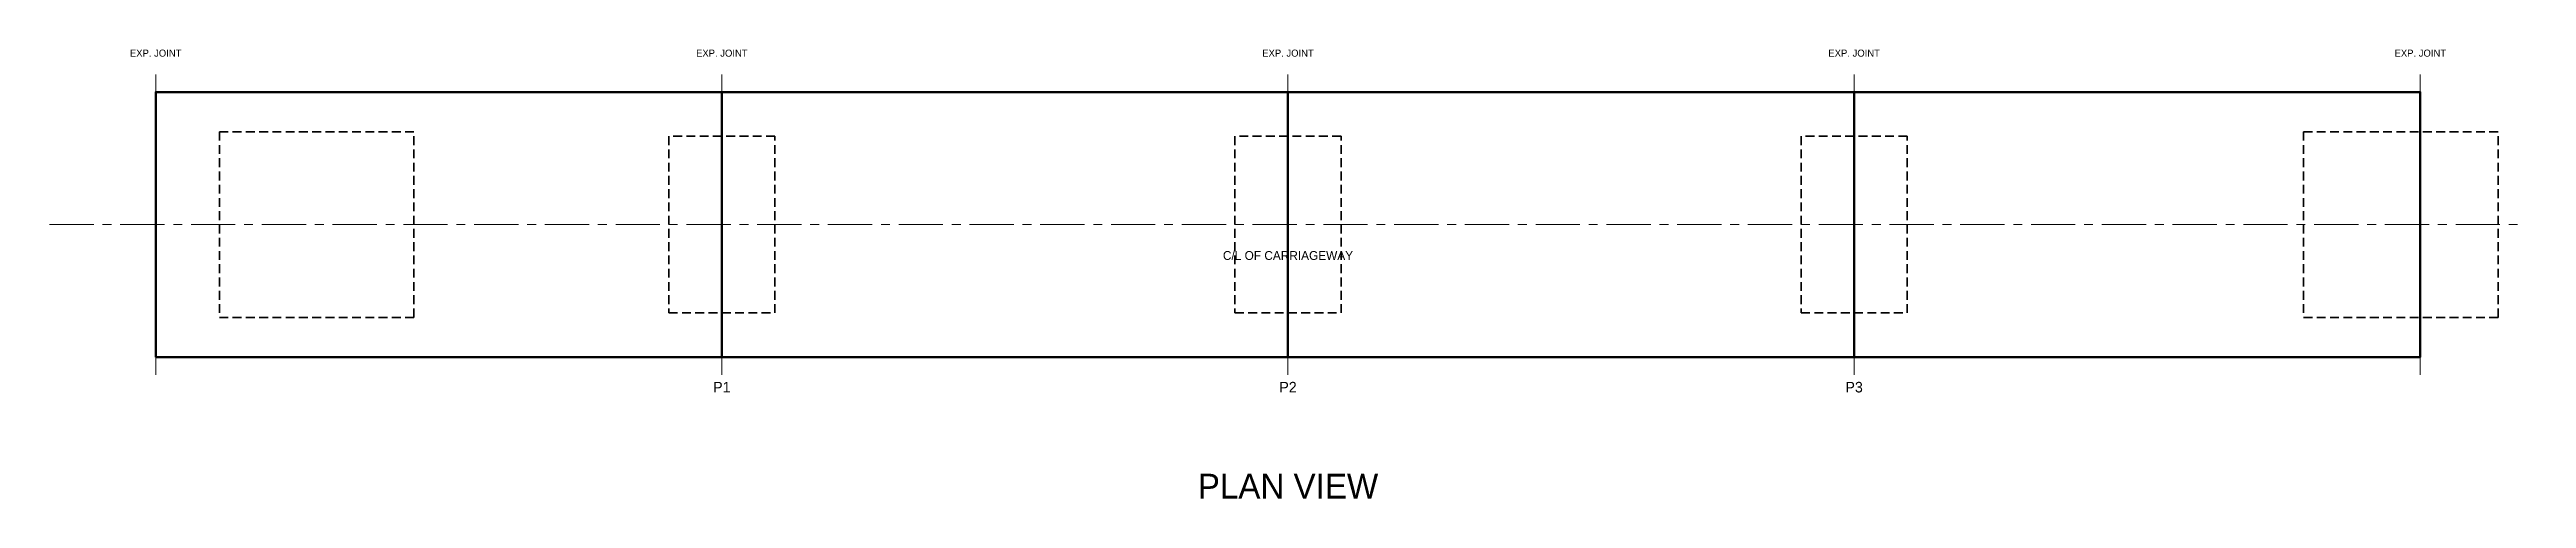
# Model space of a CAD drawing. Header units: metres. Extents: x -26 to 81, y -14 to 730.
# Drawn here: x -3 to 67, y -14 to -1.3 of the extents above.
import ezdxf
from ezdxf.enums import TextEntityAlignment as Align

# ---------------------------------------------------------------- set-up
doc = ezdxf.new("R2010")
doc.units = ezdxf.units.M
doc.linetypes.add('CENTER', pattern=[2, 1.25, -0.25, 0.25, -0.25])
doc.linetypes.add('HIDDEN', pattern=[0.375, 0.25, -0.125])
for name, color, linetype, lineweight in [('A-DIM', 1, 'CONTINUOUS', 18), ('A-GRID', 8, 'CENTER', 15), ('A-TEXT', 7, 'CONTINUOUS', 18), ('S-ABUT', 5, 'CONTINUOUS', 50), ('S-DECK', 4, 'CONTINUOUS', 50), ('S-FNDTN', 2, 'HIDDEN', 35), ('S-PIER', 3, 'CONTINUOUS', 50)]:
    doc.layers.add(name, color=color, linetype=linetype, lineweight=lineweight)

msp = doc.modelspace()

# ---------------------------------------------------------------- linework, layer by layer
at = {"layer": 'A-DIM', "linetype": 'CONTINUOUS'}
for p, q in [((0, -10.5), (0, -2)), ((16, -10.5), (16, -2)), ((32, -10.5), (32, -2)), ((48, -10.5), (48, -2)), ((64, -10.5), (64, -2))]:
    msp.add_line(p, q, dxfattribs=at)
at = {"layer": 'A-GRID', "linetype": 'CENTER'}
msp.add_line((-3, -6.25), (67, -6.25), dxfattribs=at)
at = {"layer": 'S-ABUT', "linetype": 'CONTINUOUS'}
for p, q in [((0, -10), (0, -2.5)), ((64, -10), (64, -2.5))]:
    msp.add_line(p, q, dxfattribs=at)
at = {"layer": 'S-DECK', "linetype": 'CONTINUOUS'}
msp.add_lwpolyline([(0, -10), (64, -10), (64, -2.5), (0, -2.5)], close=True, dxfattribs=at)
at = {"layer": 'S-FNDTN', "linetype": 'HIDDEN'}
for points in [[(1.8, -8.875), (7.3, -8.875), (7.3, -3.625), (1.8, -3.625)], [(14.5, -8.75), (17.5, -8.75), (17.5, -3.75), (14.5, -3.75)], [(30.5, -8.75), (33.5, -8.75), (33.5, -3.75), (30.5, -3.75)], [(46.5, -8.75), (49.5, -8.75), (49.5, -3.75), (46.5, -3.75)], [(60.7, -8.875), (66.2, -8.875), (66.2, -3.625), (60.7, -3.625)]]:
    msp.add_lwpolyline(points, close=True, dxfattribs=at)
at = {"layer": 'S-PIER', "linetype": 'CONTINUOUS'}
for p, q in [((16, -10), (16, -2.5)), ((32, -10), (32, -2.5)), ((48, -10), (48, -2.5))]:
    msp.add_line(p, q, dxfattribs=at)

# ---------------------------------------------------------------- texts
at = {"layer": 'A-DIM'}
for p in [(0, -1.5), (16, -1.5), (32, -1.5), (48, -1.5), (64, -1.5)]:
    msp.add_text('EXP. JOINT', height=0.2, dxfattribs=at).set_placement(p, align=Align.CENTER)
at = {"layer": 'A-GRID'}
msp.add_text('C/L OF CARRIAGEWAY', height=0.25, dxfattribs=at).set_placement((32, -7.25), align=Align.CENTER)
at = {"layer": 'A-TEXT'}
for s, height, p in [('P1', 0.3, (16, -11)), ('P2', 0.3, (32, -11)), ('P3', 0.3, (48, -11)), ('PLAN VIEW', 0.7, (32, -14))]:
    msp.add_text(s, height=height, dxfattribs=at).set_placement(p, align=Align.CENTER)

doc.saveas('drawing.dxf')
